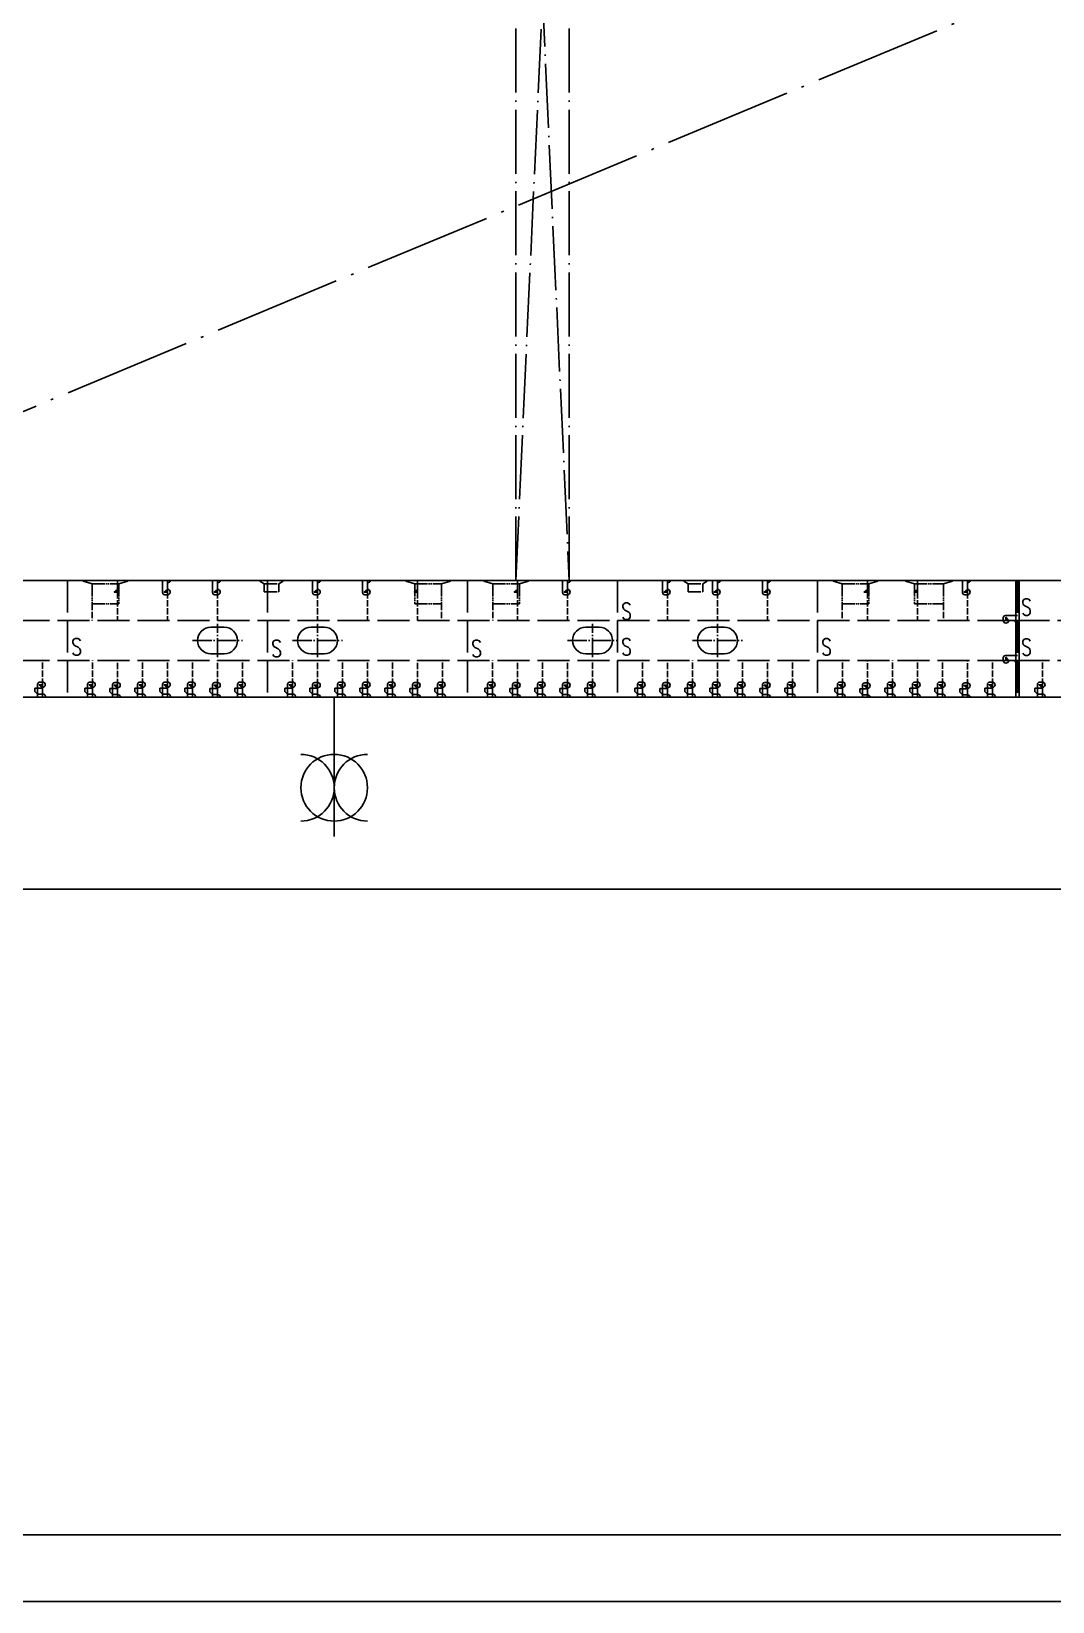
# Model space of a CAD drawing. Extents: x 373818 to 563892, y 592057 to 634257.
# Drawn here: x 487657 to 502978, y 592157 to 615705 of the extents above; entities that cross this region are included whole.
import ezdxf

# ---------------------------------------------------------------- set-up
doc = ezdxf.new("R2010")
doc.units = 0
doc.header["$LTSCALE"] = 40
doc.header["$MEASUREMENT"] = 0
for name, pattern in [('ACAD_ISO02W100', [15, 12, -3]), ('ACAD_ISO04W100', [30.5, 24, -3, 0.5, -3]), ('ACAD_ISO05W100', [34, 24, -3, 0.5, -3, 0.5, -3])]:
    doc.linetypes.add(name, pattern=pattern)
doc.layers.get('0').update_dxf_attribs({"linetype": 'CONTINUOUS'})
for name, color, linetype in [('01CONTINUOUS', 2, 'CONTINUOUS'), ('11', 7, 'CONTINUOUS'), ('BT_ENG', 7, 'CONTINUOUS'), ('C-CEN', 4, 'ACAD_ISO04W100'), ('C-CON', 4, 'CONTINUOUS'), ('C-DAS', 4, 'ACAD_ISO02W100'), ('Y-CON', 2, 'CONTINUOUS'), ('Y-DAS', 2, 'ACAD_ISO02W100')]:
    doc.layers.add(name, color=color, linetype=linetype)
doc.styles.add('ROMANS', font='romans.shx', dxfattribs={"width": 0.75, "height": 250, "bigfont": 'hzdx.shx'})

# ---------------------------------------------------------------- blocks, each defined once
blk = doc.blocks.new('A$C3512239F')
at = {"color": 7, "linetype": 'ACAD_ISO04W100', "ltscale": 0.3}
for p, q in [((375, 0), (375, 500)), ((0, 250), (750, 250))]:
    blk.add_line(p, q, dxfattribs=at)
at = {"color": 7, "linetype": 'Continuous'}
for p, q in [((475, 450), (275, 450)), ((275, 50), (475, 50))]:
    blk.add_line(p, q, dxfattribs=at)
for centre, start, end in [((275, 250), 90, 270), ((475, 250), 270, 90)]:
    blk.add_arc(centre, 200, start, end, dxfattribs=at)
blk = doc.blocks.new('A$C771200ED')
at = {"layer": 'C-CON', "linetype": 'ACAD_ISO05W100', "ltscale": 0.2}
for p, q in [((135, 350), (535, 350)), ((135, 50), (135, 350)), ((535, 50), (535, 350)), ((0, 12), (135, 50)), ((0, 12), (0, 0)), ((135, 50), (535, 50)), ((670, 12), (535, 50)), ((670, 12), (670, 0))]:
    blk.add_line(p, q, dxfattribs=at)

msp = doc.modelspace()

# ---------------------------------------------------------------- linework, layer by layer
at = {"color": 7, "ltscale": 0.2}
for p, q in [((489625.3, 607291.7), (489625.3, 607469.9)), ((490375.3, 607291.7), (490375.3, 607469.9)), ((491875.3, 607291.7), (491875.3, 607469.9)), ((492625.3, 607291.7), (492625.3, 607469.9)), ((495625.3, 607291.7), (495625.3, 607469.9)), ((497125.3, 607291.7), (497125.3, 607469.9)), ((497875.3, 607291.7), (497875.3, 607469.9)), ((498625.3, 607291.7), (498625.3, 607469.9)), ((501625.3, 607291.7), (501625.3, 607469.9)), ((502272.1, 606944.9), (502450.3, 606944.9)), ((502272.1, 606344.9), (502450.3, 606344.9)), ((487750.3, 605912), (487750.3, 605719.9)), ((488500.3, 605912), (488500.3, 605719.9)), ((489250.3, 605912), (489250.3, 605719.9)), ((489625.3, 605912), (489625.3, 605719.9)), ((490000.3, 605912), (490000.3, 605719.9)), ((490750.3, 605912), (490750.3, 605719.9)), ((491500.3, 605912), (491500.3, 605719.9)), ((492250.3, 605912), (492250.3, 605719.9)), ((492625.3, 605912), (492625.3, 605719.9)), ((493000.3, 605912), (493000.3, 605719.9)), ((493750.3, 605912), (493750.3, 605719.9)), ((494500.3, 605912), (494500.3, 605719.9)), ((495250.3, 605912), (495250.3, 605719.9)), ((496000.3, 605912), (496000.3, 605719.9)), ((496750.3, 605912), (496750.3, 605719.9)), ((497500.3, 605912), (497500.3, 605719.9)), ((497875.3, 605912), (497875.3, 605719.9)), ((498250.3, 605912), (498250.3, 605719.9)), ((499000.3, 605912), (499000.3, 605719.9)), ((499750.3, 605912), (499750.3, 605719.9)), ((500500.3, 605912), (500500.3, 605719.9)), ((500875.3, 605912), (500875.3, 605719.9)), ((501250.3, 605912), (501250.3, 605719.9)), ((502000.3, 605912), (502000.3, 605719.9)), ((502750.3, 605912), (502750.3, 605719.9)), ((487825.3, 605857.6), (487710.3, 605857.6)), ((487710.3, 605857.6), (487710.3, 605808)), ((487750.3, 605768), (487710.3, 605808)), ((487825.3, 605768), (487750.3, 605768)), ((488575.3, 605857.6), (488460.3, 605857.6)), ((488460.3, 605857.6), (488460.3, 605808)), ((488500.3, 605768), (488460.3, 605808)), ((488575.3, 605768), (488500.3, 605768)), ((488950.3, 605850.8), (488835.3, 605850.8)), ((488835.3, 605850.8), (488835.3, 605801.3)), ((488875.3, 605761.3), (488835.3, 605801.3)), ((488875.3, 605905.3), (488875.3, 605727.1)), ((488950.3, 605761.3), (488875.3, 605761.3)), ((489325.3, 605857.6), (489210.3, 605857.6)), ((489210.3, 605857.6), (489210.3, 605808)), ((489250.3, 605768), (489210.3, 605808)), ((489325.3, 605768), (489250.3, 605768)), ((489700.3, 605857.6), (489585.3, 605857.6)), ((489585.3, 605857.6), (489585.3, 605808)), ((489625.3, 605768), (489585.3, 605808)), ((489700.3, 605768), (489625.3, 605768)), ((490075.3, 605857.6), (489960.3, 605857.6)), ((489960.3, 605857.6), (489960.3, 605808)), ((489960.3, 605850.1), (489960.3, 605800.6)), ((490000.3, 605768), (489960.3, 605808)), ((490075.3, 605768), (490000.3, 605768)), ((490450.3, 605850.8), (490335.3, 605850.8)), ((490335.3, 605850.8), (490335.3, 605801.3)), ((490375.3, 605761.3), (490335.3, 605801.3)), ((490375.3, 605905.3), (490375.3, 605727.1)), ((490450.3, 605761.3), (490375.3, 605761.3)), ((490825.3, 605857.6), (490710.3, 605857.6)), ((490710.3, 605857.6), (490710.3, 605808)), ((490750.3, 605768), (490710.3, 605808)), ((490825.3, 605768), (490750.3, 605768)), ((491575.3, 605857.6), (491460.3, 605857.6)), ((491460.3, 605857.6), (491460.3, 605808)), ((491460.3, 605850.1), (491460.3, 605800.6)), ((491500.3, 605768), (491460.3, 605808)), ((491575.3, 605768), (491500.3, 605768)), ((491950.3, 605857.6), (491835.3, 605857.6)), ((491835.3, 605857.6), (491835.3, 605808)), ((491875.3, 605768), (491835.3, 605808)), ((491875.3, 605905.3), (491875.3, 605727.1)), ((491950.3, 605768), (491875.3, 605768)), ((492325.3, 605857.6), (492210.3, 605857.6)), ((492210.3, 605857.6), (492210.3, 605808)), ((492250.3, 605768), (492210.3, 605808)), ((492325.3, 605768), (492250.3, 605768)), ((492700.3, 605857.6), (492585.3, 605857.6)), ((492585.3, 605857.6), (492585.3, 605808)), ((492625.3, 605768), (492585.3, 605808)), ((492700.3, 605768), (492625.3, 605768)), ((493075.3, 605857.6), (492960.3, 605857.6)), ((492960.3, 605857.6), (492960.3, 605808)), ((493000.3, 605768), (492960.3, 605808)), ((493075.3, 605768), (493000.3, 605768)), ((493450.3, 605850.8), (493335.3, 605850.8)), ((493335.3, 605850.8), (493335.3, 605801.3)), ((493375.3, 605761.3), (493335.3, 605801.3)), ((493375.3, 605905.3), (493375.3, 605727.1)), ((493450.3, 605761.3), (493375.3, 605761.3)), ((493825.3, 605857.6), (493710.3, 605857.6)), ((493710.3, 605857.6), (493710.3, 605808)), ((493750.3, 605768), (493710.3, 605808)), ((493825.3, 605768), (493750.3, 605768)), ((494460.3, 605857.6), (494460.3, 605808)), ((494575.3, 605857.6), (494460.3, 605857.6)), ((494500.3, 605768), (494460.3, 605808)), ((494575.3, 605768), (494500.3, 605768)), ((494835.3, 605850.8), (494835.3, 605801.3)), ((494950.3, 605850.8), (494835.3, 605850.8)), ((494875.3, 605761.3), (494835.3, 605801.3)), ((494875.3, 605905.3), (494875.3, 605727.1)), ((494950.3, 605761.3), (494875.3, 605761.3)), ((495325.3, 605857.6), (495210.3, 605857.6)), ((495210.3, 605857.6), (495210.3, 605808)), ((495250.3, 605768), (495210.3, 605808)), ((495325.3, 605768), (495250.3, 605768)), ((495700.3, 605850.8), (495585.3, 605850.8)), ((495585.3, 605850.8), (495585.3, 605801.3)), ((495625.3, 605761.3), (495585.3, 605801.3)), ((495625.3, 605905.3), (495625.3, 605727.1)), ((495700.3, 605761.3), (495625.3, 605761.3)), ((496075.3, 605857.6), (495960.3, 605857.6)), ((495960.3, 605857.6), (495960.3, 605808)), ((496000.3, 605768), (495960.3, 605808)), ((496075.3, 605768), (496000.3, 605768)), ((496825.3, 605857.6), (496710.3, 605857.6)), ((496710.3, 605857.6), (496710.3, 605808)), ((496750.3, 605768), (496710.3, 605808)), ((496825.3, 605768), (496750.3, 605768)), ((497200.3, 605850.8), (497085.3, 605850.8)), ((497085.3, 605850.8), (497085.3, 605801.3)), ((497125.3, 605761.3), (497085.3, 605801.3)), ((497125.3, 605905.3), (497125.3, 605727.1)), ((497200.3, 605761.3), (497125.3, 605761.3)), ((497575.3, 605857.6), (497460.3, 605857.6)), ((497460.3, 605857.6), (497460.3, 605808)), ((497500.3, 605768), (497460.3, 605808)), ((497575.3, 605768), (497500.3, 605768)), ((497950.3, 605857.6), (497835.3, 605857.6)), ((497835.3, 605857.6), (497835.3, 605808)), ((497875.3, 605768), (497835.3, 605808)), ((497950.3, 605768), (497875.3, 605768)), ((498325.3, 605857.6), (498210.3, 605857.6)), ((498210.3, 605857.6), (498210.3, 605808)), ((498250.3, 605768), (498210.3, 605808)), ((498325.3, 605768), (498250.3, 605768)), ((498700.3, 605850.8), (498585.3, 605850.8)), ((498585.3, 605850.8), (498585.3, 605801.3)), ((498625.3, 605761.3), (498585.3, 605801.3)), ((498625.3, 605905.3), (498625.3, 605727.1)), ((498700.3, 605761.3), (498625.3, 605761.3)), ((499075.3, 605857.6), (498960.3, 605857.6)), ((498960.3, 605857.6), (498960.3, 605808)), ((499000.3, 605768), (498960.3, 605808)), ((499075.3, 605768), (499000.3, 605768)), ((499825.3, 605857.6), (499710.3, 605857.6)), ((499710.3, 605857.6), (499710.3, 605808)), ((499750.3, 605768), (499710.3, 605808)), ((499825.3, 605768), (499750.3, 605768)), ((500200.3, 605844), (500085.3, 605844)), ((500085.3, 605844), (500085.3, 605794.5)), ((500125.3, 605754.5), (500085.3, 605794.5)), ((500125.3, 605898.5), (500125.3, 605720.3)), ((500200.3, 605754.5), (500125.3, 605754.5)), ((500575.3, 605857.6), (500460.3, 605857.6)), ((500460.3, 605857.6), (500460.3, 605808)), ((500500.3, 605768), (500460.3, 605808)), ((500575.3, 605768), (500500.3, 605768)), ((500950.3, 605857.6), (500835.3, 605857.6)), ((500835.3, 605857.6), (500835.3, 605808)), ((500875.3, 605768), (500835.3, 605808)), ((500950.3, 605768), (500875.3, 605768)), ((501325.3, 605857.6), (501210.3, 605857.6)), ((501210.3, 605857.6), (501210.3, 605808)), ((501250.3, 605768), (501210.3, 605808)), ((501325.3, 605768), (501250.3, 605768)), ((501700.3, 605844), (501585.3, 605844)), ((501585.3, 605844), (501585.3, 605794.5)), ((501625.3, 605754.5), (501585.3, 605794.5)), ((501625.3, 605898.5), (501625.3, 605720.3)), ((501700.3, 605754.5), (501625.3, 605754.5)), ((502075.3, 605857.6), (501960.3, 605857.6)), ((501960.3, 605857.6), (501960.3, 605808)), ((502000.3, 605768), (501960.3, 605808)), ((502075.3, 605768), (502000.3, 605768)), ((502825.3, 605857.6), (502710.3, 605857.6)), ((502710.3, 605857.6), (502710.3, 605808)), ((502710.3, 605850.1), (502710.3, 605800.6)), ((502750.3, 605768), (502710.3, 605808)), ((502825.3, 605768), (502750.3, 605768))]:
    msp.add_line(p, q, dxfattribs=at)
for p, q in [((489700.3, 607256.7), (489660.3, 607256.7)), ((490450.3, 607256.7), (490410.3, 607256.7)), ((491950.3, 607256.7), (491910.3, 607256.7)), ((492700.3, 607256.7), (492660.3, 607256.7)), ((495700.3, 607256.7), (495660.3, 607256.7)), ((497200.3, 607256.7), (497160.3, 607256.7)), ((497950.3, 607256.7), (497910.3, 607256.7)), ((498700.3, 607256.7), (498660.3, 607256.7)), ((501700.3, 607256.7), (501660.3, 607256.7)), ((502237.1, 606869.9), (502237.1, 606909.9)), ((502237.1, 606269.9), (502237.1, 606309.9)), ((487825.3, 605947), (487785.3, 605947)), ((488575.3, 605947), (488535.3, 605947)), ((488950.3, 605940.3), (488910.3, 605940.3)), ((489325.3, 605947), (489285.3, 605947)), ((489700.3, 605947), (489660.3, 605947)), ((490075.3, 605947), (490035.3, 605947)), ((490450.3, 605940.3), (490410.3, 605940.3)), ((490825.3, 605947), (490785.3, 605947)), ((491575.3, 605947), (491535.3, 605947)), ((491950.3, 605940.3), (491910.3, 605940.3)), ((492325.3, 605947), (492285.3, 605947)), ((492700.3, 605947), (492660.3, 605947)), ((493075.3, 605947), (493035.3, 605947)), ((493450.3, 605940.3), (493410.3, 605940.3)), ((493825.3, 605947), (493785.3, 605947)), ((494575.3, 605947), (494535.3, 605947)), ((494950.3, 605940.3), (494910.3, 605940.3)), ((495325.3, 605947), (495285.3, 605947)), ((495700.3, 605940.3), (495660.3, 605940.3)), ((496075.3, 605947), (496035.3, 605947)), ((496825.3, 605947), (496785.3, 605947)), ((497200.3, 605940.3), (497160.3, 605940.3)), ((497575.3, 605947), (497535.3, 605947)), ((497950.3, 605947), (497910.3, 605947)), ((498325.3, 605947), (498285.3, 605947)), ((498700.3, 605940.3), (498660.3, 605940.3)), ((499075.3, 605947), (499035.3, 605947)), ((499825.3, 605947), (499785.3, 605947)), ((500200.3, 605933.5), (500160.3, 605933.5)), ((500575.3, 605947), (500535.3, 605947)), ((500950.3, 605947), (500910.3, 605947)), ((501325.3, 605947), (501285.3, 605947)), ((501700.3, 605933.5), (501660.3, 605933.5)), ((502075.3, 605947), (502035.3, 605947)), ((502825.3, 605947), (502785.3, 605947)), ((492199.8, 605719.9), (492199.8, 603628.8)), ((451450.3, 602843.3), (526450.3, 602843.3))]:
    msp.add_line(p, q)
at = {"color": 2}
msp.add_line((447392.4, 593156.6), (562792.4, 593156.6), dxfattribs=at)
msp.add_circle((492199.8, 604362.7), 500)
at = {"color": 7, "ltscale": 0.2}
for centre, start, end in [((489700.3, 607480.7), 270, 346.1274), ((490450.3, 607480.7), 270, 346.1274), ((491950.3, 607480.7), 270, 346.1274), ((492700.3, 607480.7), 270, 346.1274), ((495700.3, 607480.7), 270, 346.1274), ((497200.3, 607480.7), 270, 346.1274), ((497950.3, 607480.7), 270, 346.1274), ((498700.3, 607480.7), 270, 346.1274), ((501700.3, 607480.7), 270, 346.1274), ((502461.1, 606869.9), 180, 256.1274), ((502461.1, 606269.9), 180, 256.1274), ((487825.3, 605723), 355.97755, 90), ((488575.3, 605723), 355.97755, 90), ((488950.3, 605716.3), 360, 90), ((489325.3, 605723), 355.97755, 90), ((489700.3, 605723), 355.97755, 90), ((490075.3, 605723), 355.97755, 90), ((490450.3, 605716.3), 4.59882, 90), ((490825.3, 605723), 355.97755, 90), ((491575.3, 605723), 355.97755, 90), ((491950.3, 605716.3), 4.59882, 90), ((492325.3, 605723), 355.97755, 90), ((492700.3, 605723), 355.97755, 90), ((493075.3, 605723), 355.97755, 90), ((493450.3, 605716.3), 4.59882, 90), ((493825.3, 605723), 355.97755, 90), ((494575.3, 605723), 355.97755, 90), ((494950.3, 605716.3), 4.59882, 90), ((495325.3, 605723), 355.97755, 90), ((495700.3, 605716.3), 4.59882, 90), ((496075.3, 605723), 355.97755, 90), ((496825.3, 605723), 355.97755, 90), ((497200.3, 605716.3), 4.59882, 90), ((497575.3, 605723), 355.97755, 90), ((497950.3, 605723), 355.97755, 90), ((498325.3, 605723), 355.97755, 90), ((498700.3, 605716.3), 4.59882, 90), ((499075.3, 605723), 355.97755, 90), ((499825.3, 605723), 355.97755, 90), ((500200.3, 605709.5), 13.35242, 90), ((500575.3, 605723), 355.97755, 90), ((500950.3, 605723), 355.97755, 90), ((501325.3, 605723), 355.97755, 90), ((501700.3, 605709.5), 13.35242, 90), ((502075.3, 605723), 355.97755, 90), ((502825.3, 605723), 355.97755, 90)]:
    msp.add_arc(centre, 45, start, end, dxfattribs=at)
for centre, radius, start, end in [((489700.3, 607296.7), 40, 270, 90), ((490450.3, 607296.7), 40, 270, 90), ((491950.3, 607296.7), 40, 270, 90), ((492700.3, 607296.7), 40, 270, 90), ((495700.3, 607296.7), 40, 270, 90), ((497200.3, 607296.7), 40, 270, 90), ((497950.3, 607296.7), 40, 270, 90), ((498700.3, 607296.7), 40, 270, 90), ((501700.3, 607296.7), 40, 270, 90), ((489660.3, 607291.7), 35, 180, 270), ((490410.3, 607291.7), 35, 180, 270), ((491910.3, 607291.7), 35, 180, 270), ((492660.3, 607291.7), 35, 180, 270), ((495660.3, 607291.7), 35, 180, 270), ((497160.3, 607291.7), 35, 180, 270), ((497910.3, 607291.7), 35, 180, 270), ((498660.3, 607291.7), 35, 180, 270), ((501660.3, 607291.7), 35, 180, 270), ((502272.1, 606909.9), 35, 90, 180), ((502277.1, 606869.9), 40, 180, 0), ((502272.1, 606309.9), 35, 90, 180), ((502277.1, 606269.9), 40, 180, 0), ((487785.3, 605912), 35, 90, 180), ((487825.3, 605907), 40, 270, 90), ((488535.3, 605912), 35, 90, 180), ((488575.3, 605907), 40, 270, 90), ((488910.3, 605905.3), 35, 90, 180), ((488950.3, 605900.3), 40, 270, 90), ((489285.3, 605912), 35, 90, 180), ((489325.3, 605907), 40, 270, 90), ((489660.3, 605912), 35, 90, 180), ((489700.3, 605907), 40, 270, 90), ((490035.3, 605912), 35, 90, 180), ((490075.3, 605907), 40, 270, 90), ((490410.3, 605905.3), 35, 90, 180), ((490450.3, 605900.3), 40, 270, 90), ((490785.3, 605912), 35, 90, 180), ((490825.3, 605907), 40, 270, 90), ((491535.3, 605912), 35, 90, 180), ((491575.3, 605907), 40, 270, 90), ((491910.3, 605905.3), 35, 90, 180), ((491950.3, 605900.3), 40, 270, 90), ((492285.3, 605912), 35, 90, 180), ((492325.3, 605907), 40, 270, 90), ((492660.3, 605912), 35, 90, 180), ((492700.3, 605907), 40, 270, 90), ((493035.3, 605912), 35, 90, 180), ((493075.3, 605907), 40, 270, 90), ((493410.3, 605905.3), 35, 90, 180), ((493450.3, 605900.3), 40, 270, 90), ((493785.3, 605912), 35, 90, 180), ((493825.3, 605907), 40, 270, 90), ((494535.3, 605912), 35, 90, 180), ((494575.3, 605907), 40, 270, 90), ((494910.3, 605905.3), 35, 90, 180), ((494950.3, 605900.3), 40, 270, 90), ((495285.3, 605912), 35, 90, 180), ((495325.3, 605907), 40, 270, 90), ((495660.3, 605905.3), 35, 90, 180), ((495700.3, 605900.3), 40, 270, 90), ((496035.3, 605912), 35, 90, 180), ((496075.3, 605907), 40, 270, 90), ((496785.3, 605912), 35, 90, 180), ((496825.3, 605907), 40, 270, 90), ((497160.3, 605905.3), 35, 90, 180), ((497200.3, 605900.3), 40, 270, 90), ((497535.3, 605912), 35, 90, 180), ((497575.3, 605907), 40, 270, 90), ((497910.3, 605912), 35, 90, 180), ((497950.3, 605907), 40, 270, 90), ((498285.3, 605912), 35, 90, 180), ((498325.3, 605907), 40, 270, 90), ((498660.3, 605905.3), 35, 90, 180), ((498700.3, 605900.3), 40, 270, 90), ((499035.3, 605912), 35, 90, 180), ((499075.3, 605907), 40, 270, 90), ((499785.3, 605912), 35, 90, 180), ((499825.3, 605907), 40, 270, 90), ((500160.3, 605898.5), 35, 90, 180), ((500200.3, 605893.5), 40, 270, 90), ((500535.3, 605912), 35, 90, 180), ((500575.3, 605907), 40, 270, 90), ((500910.3, 605912), 35, 90, 180), ((500950.3, 605907), 40, 270, 90), ((501285.3, 605912), 35, 90, 180), ((501325.3, 605907), 40, 270, 90), ((501660.3, 605898.5), 35, 90, 180), ((501700.3, 605893.5), 40, 270, 90), ((502035.3, 605912), 35, 90, 180), ((502075.3, 605907), 40, 270, 90), ((502785.3, 605912), 35, 90, 180), ((502825.3, 605907), 40, 270, 90), ((491699.8, 604362.7), 500, 270, 90), ((492699.8, 604362.7), 500, 90, 270)]:
    msp.add_arc(centre, radius, start, end)
at = {"layer": '01CONTINUOUS'}
for p, q in [((450690.3, 607469.9), (526450.3, 607469.9)), ((451450.3, 607469.9), (526450.3, 607469.9)), ((455541.2, 605719.9), (524572.1, 605719.9))]:
    msp.add_line(p, q, dxfattribs=at)
msp.add_lwpolyline([(448615.6, 606296.2), (449600.3, 606127), (451164.8, 605930.3), (451228.2, 605923.9), (452850.3, 605796.8), (453803, 605751.5), (455541.2, 605719.9), (459350.3, 605719.9), (465850.3, 605719.9), (476450.3, 605719.9), (515850.3, 605719.9)], dxfattribs=at)
at = {"layer": '11', "color": 7, "linetype": 'Continuous'}
for p, q in [((502425.3, 607466.4), (502425.3, 605719.9)), ((502475.3, 607466.4), (502475.3, 605719.9))]:
    msp.add_line(p, q, dxfattribs=at)
at = {"layer": 'BT_ENG'}
msp.add_line((444892.4, 592156.6), (563792.4, 592156.6), dxfattribs=at)
at = {"layer": 'C-CEN', "ltscale": 2}
msp.add_line((481450.3, 607469.9), (523450.3, 624969.9), dxfattribs=at)
at = {"layer": 'C-CEN'}
for p, q in [((494925.3, 624969.9), (495725.3, 607469.9)), ((494925.3, 607469.9), (495725.3, 624969.9)), ((494925.3, 607469.9), (494925.3, 624969.9)), ((495725.3, 607469.9), (495725.3, 624969.9))]:
    msp.add_line(p, q, dxfattribs=at)
at = {"layer": 'C-CON', "linetype": 'ACAD_ISO05W100', "ltscale": 0.2}
for p, q in [((491085.3, 607469.9), (491085.3, 607457.9)), ((491085.3, 607469.9), (491085.3, 607457.9)), ((491150.3, 607419.9), (491085.3, 607457.9)), ((491150.3, 607419.9), (491085.3, 607457.9)), ((491150.3, 607419.9), (491370.3, 607419.9)), ((491150.3, 607419.9), (491370.3, 607419.9)), ((491150.3, 607299.9), (491150.3, 607419.9)), ((491370.3, 607419.9), (491435.3, 607457.9)), ((491370.3, 607419.9), (491435.3, 607457.9)), ((491370.3, 607299.9), (491370.3, 607419.9)), ((491435.3, 607469.9), (491435.3, 607457.9)), ((491435.3, 607469.9), (491435.3, 607457.9)), ((497445.3, 607469.9), (497445.3, 607457.9)), ((497445.3, 607469.9), (497445.3, 607457.9)), ((497510.3, 607419.9), (497445.3, 607457.9)), ((497510.3, 607419.9), (497445.3, 607457.9)), ((497510.3, 607419.9), (497730.3, 607419.9)), ((497510.3, 607419.9), (497730.3, 607419.9)), ((497510.3, 607419.9), (497510.3, 607299.9)), ((497730.3, 607419.9), (497795.3, 607457.9)), ((497730.3, 607419.9), (497795.3, 607457.9)), ((497730.3, 607419.9), (497730.3, 607299.9)), ((497795.3, 607469.9), (497795.3, 607457.9)), ((497795.3, 607469.9), (497795.3, 607457.9)), ((500770.3, 607457.9), (500770.3, 607469.9)), ((500770.3, 607457.9), (500770.3, 607469.9)), ((500905.3, 607419.9), (500770.3, 607457.9)), ((500905.3, 607419.9), (500770.3, 607457.9)), ((500905.3, 607419.9), (501340.3, 607419.9)), ((500905.3, 607419.9), (500905.3, 607119.9)), ((500905.3, 607419.9), (500905.3, 607119.9)), ((500905.3, 607419.9), (501340.3, 607419.9)), ((501340.3, 607419.9), (501475.3, 607457.9)), ((501340.3, 607419.9), (501475.3, 607457.9)), ((501340.3, 607419.9), (501340.3, 607119.9)), ((501340.3, 607419.9), (501340.3, 607119.9)), ((501475.3, 607457.9), (501475.3, 607469.9)), ((501475.3, 607457.9), (501475.3, 607469.9)), ((491150.3, 607299.9), (491370.3, 607299.9)), ((497510.3, 607299.9), (497730.3, 607299.9)), ((500905.3, 607119.9), (501340.3, 607119.9)), ((500905.3, 607119.9), (501340.3, 607119.9))]:
    msp.add_line(p, q, dxfattribs=at)
at = {"layer": 'C-DAS'}
for p, q in [((451450.3, 606869.9), (532450.3, 606869.9)), ((451450.3, 606269.9), (527200.3, 606269.9))]:
    msp.add_line(p, q, dxfattribs=at)
at = {"layer": 'Y-CON'}
for p, q in [((488950.3, 607296.7), (488950.3, 607469.9)), ((489700.3, 607296.7), (489700.3, 607469.9)), ((490450.3, 607296.7), (490450.3, 607469.9)), ((491950.3, 607296.7), (491950.3, 607469.9)), ((492700.3, 607296.7), (492700.3, 607469.9)), ((493450.3, 607296.7), (493450.3, 607469.9)), ((494950.3, 607296.7), (494950.3, 607469.9)), ((495700.3, 607296.7), (495700.3, 607469.9)), ((497200.3, 607296.7), (497200.3, 607469.9)), ((497950.3, 607296.7), (497950.3, 607469.9)), ((498700.3, 607296.7), (498700.3, 607469.9)), ((500200.3, 607296.7), (500200.3, 607469.9)), ((500950.3, 607296.7), (500950.3, 607469.9)), ((501700.3, 607296.7), (501700.3, 607469.9)), ((502277.1, 606869.9), (502450.3, 606869.9)), ((502277.1, 606269.9), (502450.3, 606269.9)), ((487825.3, 605907), (487825.3, 605719.9)), ((488575.3, 605907), (488575.3, 605719.9)), ((489325.3, 605907), (489325.3, 605719.9)), ((489700.3, 605907), (489700.3, 605719.9)), ((490075.3, 605907), (490075.3, 605719.9)), ((490825.3, 605907), (490825.3, 605719.9)), ((491575.3, 605907), (491575.3, 605719.9)), ((492325.3, 605907), (492325.3, 605719.9)), ((492700.3, 605907), (492700.3, 605719.9)), ((493075.3, 605907), (493075.3, 605719.9)), ((493825.3, 605907), (493825.3, 605719.9)), ((494575.3, 605907), (494575.3, 605719.9)), ((495325.3, 605907), (495325.3, 605719.9)), ((496075.3, 605907), (496075.3, 605719.9)), ((496825.3, 605907), (496825.3, 605719.9)), ((497575.3, 605907), (497575.3, 605719.9)), ((497950.3, 605907), (497950.3, 605719.9)), ((498325.3, 605907), (498325.3, 605719.9)), ((499075.3, 605907), (499075.3, 605719.9)), ((499825.3, 605907), (499825.3, 605719.9)), ((500575.3, 605907), (500575.3, 605719.9)), ((500950.3, 605907), (500950.3, 605719.9)), ((501325.3, 605907), (501325.3, 605719.9)), ((502075.3, 605907), (502075.3, 605719.9)), ((502825.3, 605907), (502825.3, 605719.9)), ((488950.3, 605900.3), (488950.3, 605720.3)), ((490450.3, 605900.3), (490450.3, 605720.3)), ((491950.3, 605900.3), (491950.3, 605720.3)), ((493450.3, 605900.3), (493450.3, 605720.3)), ((494950.3, 605900.3), (494950.3, 605720.3)), ((495700.3, 605900.3), (495700.3, 605720.3)), ((497200.3, 605900.3), (497200.3, 605720.3)), ((498700.3, 605900.3), (498700.3, 605720.3)), ((500200.3, 605893.5), (500200.3, 605719.9)), ((501700.3, 605893.5), (501700.3, 605713.5))]:
    msp.add_line(p, q, dxfattribs=at)
for points in [[(488950.3, 607469.9), (488950.3, 607296.7), (488900.3, 607296.7), (488950.3, 607336.7)], [(489700.3, 607469.9), (489700.3, 607296.7), (489650.3, 607296.7), (489700.3, 607336.7)], [(490450.3, 607469.9), (490450.3, 607296.7), (490400.3, 607296.7), (490450.3, 607336.7)], [(491950.3, 607469.9), (491950.3, 607296.7), (491900.3, 607296.7), (491950.3, 607336.7)], [(492700.3, 607469.9), (492700.3, 607296.7), (492650.3, 607296.7), (492700.3, 607336.7)], [(493450.3, 607469.9), (493450.3, 607296.7), (493400.3, 607296.7), (493450.3, 607336.7)], [(494950.3, 607469.9), (494950.3, 607296.7), (494900.3, 607296.7), (494950.3, 607336.7)], [(495700.3, 607469.9), (495700.3, 607296.7), (495650.3, 607296.7), (495700.3, 607336.7)], [(497200.3, 607469.9), (497200.3, 607296.7), (497150.3, 607296.7), (497200.3, 607336.7)], [(497950.3, 607469.9), (497950.3, 607296.7), (497900.3, 607296.7), (497950.3, 607336.7)], [(498700.3, 607469.9), (498700.3, 607296.7), (498650.3, 607296.7), (498700.3, 607336.7)], [(500200.3, 607469.9), (500200.3, 607296.7), (500150.3, 607296.7), (500200.3, 607336.7)], [(500950.3, 607469.9), (500950.3, 607296.7), (500900.3, 607296.7), (500950.3, 607336.7)], [(501700.3, 607469.9), (501700.3, 607296.7), (501650.3, 607296.7), (501700.3, 607336.7)], [(502450.3, 606869.9), (502277.1, 606869.9), (502277.1, 606919.9), (502317.1, 606869.9)], [(502450.3, 606269.9), (502277.1, 606269.9), (502277.1, 606319.9), (502317.1, 606269.9)], [(487825.3, 605727), (487825.3, 605907), (487775.3, 605907), (487825.3, 605867)], [(488575.3, 605727), (488575.3, 605907), (488525.3, 605907), (488575.3, 605867)], [(489325.3, 605727), (489325.3, 605907), (489275.3, 605907), (489325.3, 605867)], [(489700.3, 605727), (489700.3, 605907), (489650.3, 605907), (489700.3, 605867)], [(490075.3, 605727), (490075.3, 605907), (490025.3, 605907), (490075.3, 605867)], [(490825.3, 605727), (490825.3, 605907), (490775.3, 605907), (490825.3, 605867)], [(491575.3, 605727), (491575.3, 605907), (491525.3, 605907), (491575.3, 605867)], [(492325.3, 605727), (492325.3, 605907), (492275.3, 605907), (492325.3, 605867)], [(492700.3, 605727), (492700.3, 605907), (492650.3, 605907), (492700.3, 605867)], [(493075.3, 605727), (493075.3, 605907), (493025.3, 605907), (493075.3, 605867)], [(493825.3, 605727), (493825.3, 605907), (493775.3, 605907), (493825.3, 605867)], [(494575.3, 605727), (494575.3, 605907), (494525.3, 605907), (494575.3, 605867)], [(495325.3, 605727), (495325.3, 605907), (495275.3, 605907), (495325.3, 605867)], [(496075.3, 605727), (496075.3, 605907), (496025.3, 605907), (496075.3, 605867)], [(496825.3, 605727), (496825.3, 605907), (496775.3, 605907), (496825.3, 605867)], [(497575.3, 605727), (497575.3, 605907), (497525.3, 605907), (497575.3, 605867)], [(497950.3, 605727), (497950.3, 605907), (497900.3, 605907), (497950.3, 605867)], [(498325.3, 605727), (498325.3, 605907), (498275.3, 605907), (498325.3, 605867)], [(499075.3, 605727), (499075.3, 605907), (499025.3, 605907), (499075.3, 605867)], [(499825.3, 605727), (499825.3, 605907), (499775.3, 605907), (499825.3, 605867)], [(500575.3, 605727), (500575.3, 605907), (500525.3, 605907), (500575.3, 605867)], [(500950.3, 605727), (500950.3, 605907), (500900.3, 605907), (500950.3, 605867)], [(501325.3, 605727), (501325.3, 605907), (501275.3, 605907), (501325.3, 605867)], [(502075.3, 605727), (502075.3, 605907), (502025.3, 605907), (502075.3, 605867)], [(502825.3, 605727), (502825.3, 605907), (502775.3, 605907), (502825.3, 605867)], [(488950.3, 605720.3), (488950.3, 605900.3), (488900.3, 605900.3), (488950.3, 605860.3)], [(490450.3, 605720.3), (490450.3, 605900.3), (490400.3, 605900.3), (490450.3, 605860.3)], [(491950.3, 605720.3), (491950.3, 605900.3), (491900.3, 605900.3), (491950.3, 605860.3)], [(493450.3, 605720.3), (493450.3, 605900.3), (493400.3, 605900.3), (493450.3, 605860.3)], [(494950.3, 605720.3), (494950.3, 605900.3), (494900.3, 605900.3), (494950.3, 605860.3)], [(495700.3, 605720.3), (495700.3, 605900.3), (495650.3, 605900.3), (495700.3, 605860.3)], [(497200.3, 605720.3), (497200.3, 605900.3), (497150.3, 605900.3), (497200.3, 605860.3)], [(498700.3, 605720.3), (498700.3, 605900.3), (498650.3, 605900.3), (498700.3, 605860.3)], [(500200.3, 605719.9), (500200.3, 605893.5), (500150.3, 605893.5), (500200.3, 605853.5)], [(501700.3, 605713.5), (501700.3, 605893.5), (501650.3, 605893.5), (501700.3, 605853.5)]]:
    msp.add_lwpolyline(points, dxfattribs=at)
at = {"layer": 'Y-DAS'}
for p, q in [((488200.3, 607469.9), (488200.3, 605719.9)), ((491200.3, 607469.9), (491200.3, 605719.9)), ((494200.3, 607469.9), (494200.3, 605719.9)), ((496450.3, 607469.9), (496450.3, 605719.9)), ((499450.3, 607468.1), (499450.3, 605719.9)), ((502450.3, 607466.4), (502450.3, 605719.9))]:
    msp.add_line(p, q, dxfattribs=at)
at = {"layer": 'Y-DAS', "ltscale": 0.2}
for p, q in [((488569.5, 607119.9), (488569.5, 606869.9)), ((488950.3, 607296.7), (488950.3, 606869.9)), ((489700.3, 607296.7), (489700.3, 606869.9)), ((490450.3, 607296.7), (490450.3, 606869.9)), ((491950.3, 607296.7), (491950.3, 606869.9)), ((492700.3, 607296.7), (492700.3, 606869.9)), ((493450.3, 607296.7), (493450.3, 606869.9)), ((493809.5, 607119.9), (493809.5, 606869.9)), ((494580.3, 607119.9), (494580.3, 606869.9)), ((494950.3, 607296.7), (494950.3, 606869.9)), ((495700.3, 607296.7), (495700.3, 606869.9)), ((497200.3, 607296.7), (497200.3, 606869.9)), ((497950.3, 607296.7), (497950.3, 606869.9)), ((498700.3, 607296.7), (498700.3, 606869.9)), ((499820.3, 607119.9), (499820.3, 606869.9)), ((500200.3, 607296.7), (500200.3, 606869.9)), ((500950.3, 607296.7), (500950.3, 606869.9)), ((501340.3, 607119.9), (501340.3, 606869.9)), ((501700.3, 607296.7), (501700.3, 606869.9)), ((487825.3, 605907), (487825.3, 606269.9)), ((488200.3, 605900.3), (488200.3, 606271.5)), ((488575.3, 605907), (488575.3, 606269.9)), ((488950.3, 605900.3), (488950.3, 606271.5)), ((489325.3, 605907), (489325.3, 606269.9)), ((489700.3, 605907), (489700.3, 606269.9)), ((490075.3, 605907), (490075.3, 606269.9)), ((490450.3, 605900.3), (490450.3, 606271.5)), ((490825.3, 605907), (490825.3, 606269.9)), ((491200.3, 605893.5), (491200.3, 606264.7)), ((491575.3, 605907), (491575.3, 606269.9)), ((491950.3, 605900.3), (491950.3, 606271.5)), ((492325.3, 605907), (492325.3, 606269.9)), ((492700.3, 605907), (492700.3, 606269.9)), ((493075.3, 605907), (493075.3, 606269.9)), ((493450.3, 605900.3), (493450.3, 606271.5)), ((493825.3, 605907), (493825.3, 606269.9)), ((494575.3, 605907), (494575.3, 606269.9)), ((494950.3, 605900.3), (494950.3, 606271.5)), ((495325.3, 605907), (495325.3, 606269.9)), ((495700.3, 605900.3), (495700.3, 606271.5)), ((496075.3, 605907), (496075.3, 606269.9)), ((496450.3, 605900.3), (496450.3, 606271.5)), ((496825.3, 605907), (496825.3, 606269.9)), ((497200.3, 605900.3), (497200.3, 606271.5)), ((497575.3, 605907), (497575.3, 606269.9)), ((497950.3, 605907), (497950.3, 606269.9)), ((498325.3, 605907), (498325.3, 606269.9)), ((498700.3, 605900.3), (498700.3, 606271.5)), ((499075.3, 605907), (499075.3, 606269.9)), ((499450.3, 605900.3), (499450.3, 606271.5)), ((499825.3, 605907), (499825.3, 606269.9)), ((500200.3, 605893.5), (500200.3, 606264.7)), ((500575.3, 605907), (500575.3, 606269.9)), ((500950.3, 605907), (500950.3, 606269.9)), ((501325.3, 605907), (501325.3, 606269.9)), ((501700.3, 605893.5), (501700.3, 606264.7)), ((502075.3, 605907), (502075.3, 606269.9)), ((502450.3, 605900.3), (502450.3, 606271.5)), ((502825.3, 605907), (502825.3, 606269.9))]:
    msp.add_line(p, q, dxfattribs=at)
at = {"layer": 'Y-DAS', "ltscale": 0.3}
msp.add_line((496450.3, 605899.9), (496450.3, 606269.9), dxfattribs=at)

# ---------------------------------------------------------------- block references
at = {"xscale": -1}
for p, rotation in [((488434.5, 607469.9), 180), ((488434.5, 607469.9), 180.0000000000089), ((488434.5, 607469.9), 180.0000000000089), ((493274.5, 607469.9), 180), ((493274.5, 607469.9), 180.0000000000089), ((493274.5, 607469.9), 180.0000000000089), ((494445.3, 607469.9), 180.0000000000089), ((499685.3, 607469.9), 180), ((499685.3, 607469.9), 180.0000000000089), ((499685.3, 607469.9), 180.0000000000089)]:
    msp.add_blockref('A$C771200ED', p, dxfattribs=dict(at, rotation=rotation))
at = {"layer": 'C-CON'}
for p in [(490075.3, 606319.9), (491575.3, 606319.9), (495700.3, 606321.5), (497575.3, 606319.9)]:
    msp.add_blockref('A$C3512239F', p, dxfattribs=at)

# ---------------------------------------------------------------- texts
at = {"char_height": 250, "width": 4189.533, "attachment_point": 1, "style": 'ROMANS'}
for insert in [(496506, 607133.6), (502506, 607196.3), (502506, 607196.3), (488256, 606599.9), (488256, 606599.9), (491256, 606575.3), (491256, 606575.3), (494256, 606574.9), (494256, 606574.9), (496506, 606599.9), (496506, 606599.9), (499506, 606598.1), (499506, 606598.1), (502506, 606596.3), (502506, 606596.3)]:
    msp.add_mtext('S', dxfattribs=dict(at, insert=insert))

doc.saveas('drawing.dxf')
